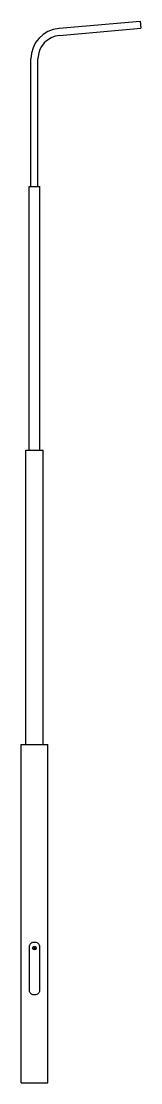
# Model space of a CAD drawing. Extents: x -0.3 to 1.1, y 0 to 12.1.
import ezdxf

# ---------------------------------------------------------------- set-up
doc = ezdxf.new("R2010")
doc.units = 0
doc.header["$LTSCALE"] = 0.0006
doc.header["$MEASUREMENT"] = 0
doc.layers.get('0').update_dxf_attribs({"linetype": 'CONTINUOUS'})

msp = doc.modelspace()

# ---------------------------------------------------------------- linework, layer by layer
for points in [[(0.129, 11.999), (1.05, 12.08)], [(1.05, 12.08), (1.057, 12)], [(0.136, 11.919), (1.057, 12)], [(-0.19, 10.2), (-0.19, 11.65)], [(-0.11, 10.2), (-0.11, 11.65)], [(-0.212, 7.2), (-0.212, 10.2)], [(-0.212, 10.2), (-0.088, 10.2)], [(-0.088, 7.2), (-0.088, 10.2)], [(-0.25, 3.85), (-0.25, 7.2)], [(-0.25, 7.2), (-0.05, 7.2)], [(-0.05, 3.85), (-0.05, 7.2)], [(-0.3, 0), (-0.3, 3.85)], [(-0.3, 3.85), (-0.25, 3.85)], [(-0.25, 3.85), (-0.05, 3.85)], [(-0.05, 3.85), (0, 3.85)], [(0, 0), (0, 3.85)], [(-0.3, 0), (0, 0)]]:
    msp.add_lwpolyline(points)
msp.add_lwpolyline([(-0.207, 1.05), (-0.207, 1.55, -0.414214), (-0.157, 1.6), (-0.143, 1.6, -0.414214), (-0.093, 1.55), (-0.093, 1.05, -0.414214), (-0.143, 1), (-0.157, 1, -0.414214)], format="xyb", close=True)
msp.add_lwpolyline([(-0.15, 1.544), (-0.161, 1.525), (-0.139, 1.525)], close=True)
msp.add_circle((-0.15, 1.532), 0.0207)
for radius in [0.35, 0.27]:
    msp.add_arc((0.16, 11.65), radius, 95, 180)

doc.saveas('drawing.dxf')
